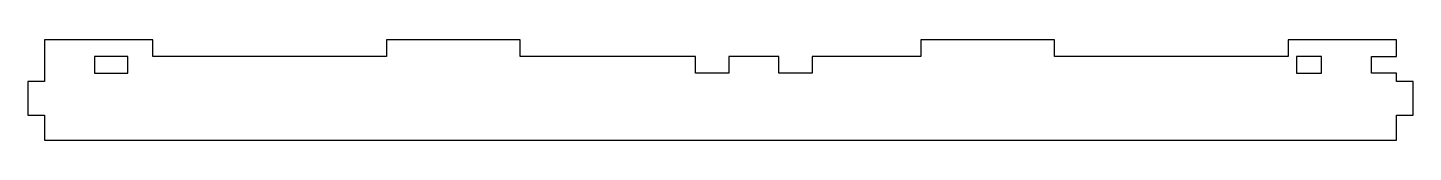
# Model space of a CAD drawing. Header units: millimetres. Extents: x 70 to 485, y 170 to 200.
import ezdxf

# ---------------------------------------------------------------- set-up
doc = ezdxf.new("R2010")
doc.units = ezdxf.units.MM

msp = doc.modelspace()

# ---------------------------------------------------------------- linework, layer by layer
at = {"color": 7, "linetype": 'Continuous', "lineweight": 25}
for p, q in [((107.5, 200), (75, 200)), ((75, 200), (75, 187.5)), ((107.5, 195), (107.5, 200)), ((177.5, 200), (177.5, 195)), ((217.5, 200), (177.5, 200)), ((217.5, 195), (217.5, 200)), ((337.5, 200), (337.5, 195)), ((377.5, 200), (337.5, 200)), ((377.5, 195), (377.5, 200)), ((447.5, 200), (447.5, 195)), ((480, 200), (447.5, 200)), ((480, 195), (480, 200)), ((100, 195), (90, 195)), ((90, 195), (90, 190)), ((100, 190), (100, 195)), ((177.5, 195), (107.5, 195)), ((270, 195), (217.5, 195)), ((270, 190), (270, 195)), ((280, 195), (280, 190)), ((295, 195), (280, 195)), ((295, 190), (295, 195)), ((305, 195), (305, 190)), ((337.5, 195), (305, 195)), ((447.5, 195), (377.5, 195)), ((457.5, 195), (450, 195)), ((450, 195), (450, 190)), ((457.5, 190), (457.5, 195)), ((472.5, 195), (480, 195)), ((472.5, 190), (472.5, 195)), ((70, 187.5), (70, 177.5)), ((75, 187.5), (70, 187.5)), ((90, 190), (100, 190)), ((280, 190), (270, 190)), ((305, 190), (295, 190)), ((450, 190), (457.5, 190)), ((480, 190), (472.5, 190)), ((480, 187.5), (480, 190)), ((485, 187.5), (480, 187.5)), ((485, 177.5), (485, 187.5)), ((70, 177.5), (75, 177.5)), ((75, 177.5), (75, 170)), ((480, 177.5), (485, 177.5)), ((480, 170), (480, 177.5)), ((75, 170), (480, 170))]:
    msp.add_line(p, q, dxfattribs=at)

doc.saveas('drawing.dxf')
